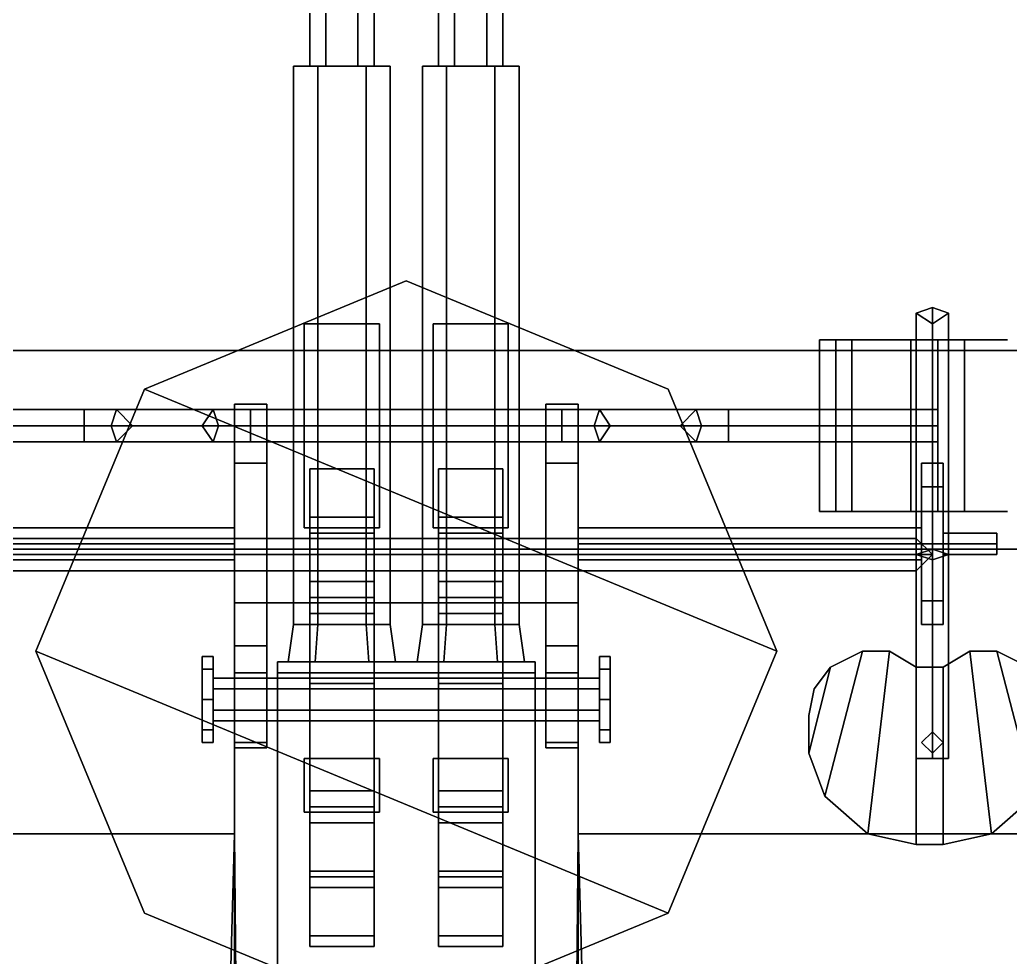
# Model space of a CAD drawing. Header units: millimetres. Extents: x -4 to 4, y -24.4 to 42.3.
# Drawn here: x -0.72 to 1.125, y 9.4 to 11.146 of the extents above; entities that cross this region are included whole.
import ezdxf

# ---------------------------------------------------------------- set-up
doc = ezdxf.new("R2010")
doc.units = ezdxf.units.MM
for name, color, linetype in [('gun', 1, 'Continuous'), ('sleeve', 5, 'Continuous'), ('turret', 2, 'Continuous')]:
    doc.layers.add(name, color=color, linetype=linetype)

msp = doc.modelspace()

# ---------------------------------------------------------------- linework, layer by layer
for points in [[(-0.82, 12.1, 3.86), (-1.87, 10.53, 3.86), (1.87, 10.53, 3.86), (0.82, 12.1, 3.86)], [(1.87, 10.53, 3.86), (1.87, 10.53, 1.68), (0.82, 12.1, 1.68), (0.82, 12.1, 3.86)], [(0.8931, 11.9907, 3.86), (1.87, 10.53, 3.86), (1.87, 10.53, 3.86), (1.13, 11.9272, 3.86)], [(1.87, 10.53, 3.86), (0.8931, 11.9907, 3.86), (1.13, 11.9272, 3.86), (1.87, 10.53, 3.86)], [(3.39, 10.16, -1.9), (-3.39, 10.16, -1.9), (-3.22, 11.95, -1.9), (3.22, 11.95, -1.9)], [(-3.22, 11.95, 1.68), (-3.39, 10.16, 1.68), (3.39, 10.16, 1.68), (3.22, 11.95, 1.68)], [(-1.87, 10.53, 3.86), (-1.87, -3.12, 3.86), (1.87, -3.12, 3.86), (1.87, 10.53, 3.86)], [(3.58, 3.38, -1.9), (-3.58, 3.38, -1.9), (-3.39, 10.16, -1.9), (3.39, 10.16, -1.9)], [(-3.39, 10.16, 1.68), (-3.58, 3.38, 1.68), (3.58, 3.38, 1.68), (3.39, 10.16, 1.68)]]:
    msp.add_3dface(points)
at = {"layer": 'gun'}
for points in [[(-0.18, 11.06, 5.54), (-0.15, 11.06, 5.592), (-0.15, 12.01, 5.592), (-0.18, 12.01, 5.54)], [(-0.15, 11.06, 5.488), (-0.18, 11.06, 5.54), (-0.18, 12.01, 5.54), (-0.15, 12.01, 5.488)], [(-0.15, 11.06, 5.592), (-0.09, 11.06, 5.592), (-0.09, 12.01, 5.592), (-0.15, 12.01, 5.592)], [(-0.09, 11.06, 5.488), (-0.15, 11.06, 5.488), (-0.15, 12.01, 5.488), (-0.09, 12.01, 5.488)], [(-0.09, 11.06, 5.592), (-0.06, 11.06, 5.54), (-0.06, 12.01, 5.54), (-0.09, 12.01, 5.592)], [(-0.06, 11.06, 5.54), (-0.09, 11.06, 5.488), (-0.09, 12.01, 5.488), (-0.06, 12.01, 5.54)], [(0.06, 11.06, 5.54), (0.09, 11.06, 5.592), (0.09, 12.01, 5.592), (0.06, 12.01, 5.54)], [(0.09, 11.06, 5.488), (0.06, 11.06, 5.54), (0.06, 12.01, 5.54), (0.09, 12.01, 5.488)], [(0.09, 11.06, 5.592), (0.15, 11.06, 5.592), (0.15, 12.01, 5.592), (0.09, 12.01, 5.592)], [(0.15, 11.06, 5.488), (0.09, 11.06, 5.488), (0.09, 12.01, 5.488), (0.15, 12.01, 5.488)], [(0.15, 11.06, 5.592), (0.18, 11.06, 5.54), (0.18, 12.01, 5.54), (0.15, 12.01, 5.592)], [(0.18, 11.06, 5.54), (0.15, 11.06, 5.488), (0.15, 12.01, 5.488), (0.18, 12.01, 5.54)], [(-0.165, 10.02, 5.4621), (-0.21, 10.02, 5.54), (-0.21, 11.06, 5.54), (-0.165, 11.06, 5.4621)], [(-0.21, 10.02, 5.54), (-0.165, 10.02, 5.6179), (-0.165, 11.06, 5.6179), (-0.21, 11.06, 5.54)], [(-0.21, 11.06, 5.54), (-0.03, 11.06, 5.54), (-0.075, 11.06, 5.4621), (-0.165, 11.06, 5.4621)], [(-0.165, 11.06, 5.6179), (-0.075, 11.06, 5.6179), (-0.03, 11.06, 5.54), (-0.21, 11.06, 5.54)], [(-0.165, 10.02, 5.6179), (-0.075, 10.02, 5.6179), (-0.075, 11.06, 5.6179), (-0.165, 11.06, 5.6179)], [(-0.075, 10.02, 5.4621), (-0.165, 10.02, 5.4621), (-0.165, 11.06, 5.4621), (-0.075, 11.06, 5.4621)], [(-0.03, 10.02, 5.54), (-0.075, 10.02, 5.4621), (-0.075, 11.06, 5.4621), (-0.03, 11.06, 5.54)], [(-0.075, 10.02, 5.6179), (-0.03, 10.02, 5.54), (-0.03, 11.06, 5.54), (-0.075, 11.06, 5.6179)], [(0.075, 10.02, 5.4621), (0.03, 10.02, 5.54), (0.03, 11.06, 5.54), (0.075, 11.06, 5.4621)], [(0.03, 10.02, 5.54), (0.075, 10.02, 5.6179), (0.075, 11.06, 5.6179), (0.03, 11.06, 5.54)], [(0.03, 11.06, 5.54), (0.21, 11.06, 5.54), (0.165, 11.06, 5.4621), (0.075, 11.06, 5.4621)], [(0.075, 11.06, 5.6179), (0.165, 11.06, 5.6179), (0.21, 11.06, 5.54), (0.03, 11.06, 5.54)], [(0.075, 10.02, 5.6179), (0.165, 10.02, 5.6179), (0.165, 11.06, 5.6179), (0.075, 11.06, 5.6179)], [(0.165, 10.02, 5.4621), (0.075, 10.02, 5.4621), (0.075, 11.06, 5.4621), (0.165, 11.06, 5.4621)], [(0.21, 10.02, 5.54), (0.165, 10.02, 5.4621), (0.165, 11.06, 5.4621), (0.21, 11.06, 5.54)], [(0.165, 10.02, 5.6179), (0.21, 10.02, 5.54), (0.21, 11.06, 5.54), (0.165, 11.06, 5.6179)]]:
    msp.add_3dface(points, dxfattribs=at)
at = {"layer": 'sleeve'}
for points in [[(-0.05, 10.2, 5.73), (-0.05, 10.58, 5.73), (-0.19, 10.58, 5.73), (-0.19, 10.2, 5.73)], [(-0.19, 10.2, 5.45), (-0.19, 10.58, 5.45), (-0.05, 10.58, 5.45), (-0.05, 10.2, 5.45)], [(-0.19, 10.58, 5.73), (-0.19, 10.58, 5.45), (-0.19, 10.2, 5.45), (-0.19, 10.2, 5.73)], [(-0.05, 10.58, 5.73), (-0.05, 10.58, 5.45), (-0.19, 10.58, 5.45), (-0.19, 10.58, 5.73)], [(-0.05, 10.2, 5.45), (-0.05, 10.58, 5.45), (-0.05, 10.58, 5.73), (-0.05, 10.2, 5.73)], [(0.19, 10.2, 5.73), (0.19, 10.58, 5.73), (0.05, 10.58, 5.73), (0.05, 10.2, 5.73)], [(0.05, 10.2, 5.45), (0.05, 10.58, 5.45), (0.19, 10.58, 5.45), (0.19, 10.2, 5.45)], [(0.05, 10.58, 5.73), (0.05, 10.58, 5.45), (0.05, 10.2, 5.45), (0.05, 10.2, 5.73)], [(0.19, 10.58, 5.73), (0.19, 10.58, 5.45), (0.05, 10.58, 5.45), (0.05, 10.58, 5.73)], [(0.19, 10.2, 5.45), (0.19, 10.58, 5.45), (0.19, 10.58, 5.73), (0.19, 10.2, 5.73)], [(0.77, 10.23, 5.51), (0.8, 10.23, 5.54), (0.8, 10.55, 5.54), (0.77, 10.55, 5.51)], [(0.8, 10.23, 5.48), (0.77, 10.23, 5.51), (0.77, 10.55, 5.51), (0.8, 10.55, 5.48)], [(0.8, 10.55, 5.54), (0.83, 10.55, 5.51), (0.8, 10.55, 5.48), (0.77, 10.55, 5.51)], [(0.91, 10.55, 5.67), (0.81, 10.55, 5.5), (0.79, 10.55, 5.51), (0.89, 10.55, 5.68)], [(0.89, 10.55, 5.68), (0.79, 10.55, 5.51), (0.81, 10.55, 5.5), (0.91, 10.55, 5.67)], [(0.8, 10.23, 5.54), (0.83, 10.23, 5.51), (0.83, 10.55, 5.51), (0.8, 10.55, 5.54)], [(0.83, 10.23, 5.51), (0.8, 10.23, 5.48), (0.8, 10.55, 5.48), (0.83, 10.55, 5.51)], [(0.95, 10.55, 5.72), (0.89, 10.55, 5.68), (0.91, 10.55, 5.67), (0.97, 10.55, 5.7)], [(0.97, 10.55, 5.7), (0.91, 10.55, 5.67), (0.89, 10.55, 5.68), (0.95, 10.55, 5.72)], [(1.09, 10.55, 5.56), (0.9, 10.55, 5.56), (0.92, 10.55, 5.52), (1.07, 10.55, 5.52)], [(1.07, 10.55, 5.52), (0.92, 10.55, 5.52), (0.9, 10.55, 5.56), (1.09, 10.55, 5.56)], [(1.09, 10.55, 5.56), (0.9, 10.55, 5.56), (0.9, 10.55, 5.6), (1.09, 10.55, 5.6)], [(1.09, 10.55, 5.6), (0.9, 10.55, 5.6), (0.9, 10.55, 5.56), (1.09, 10.55, 5.56)], [(1.09, 10.55, 5.6), (0.9, 10.55, 5.6), (0.92, 10.55, 5.64), (1.07, 10.55, 5.64)], [(1.07, 10.55, 5.64), (0.92, 10.55, 5.64), (0.9, 10.55, 5.6), (1.09, 10.55, 5.6)], [(1.07, 10.55, 5.64), (0.92, 10.55, 5.64), (0.97, 10.55, 5.67), (1.02, 10.55, 5.67)], [(1.02, 10.55, 5.67), (0.97, 10.55, 5.67), (0.92, 10.55, 5.64), (1.07, 10.55, 5.64)], [(1.07, 10.55, 5.52), (0.92, 10.55, 5.52), (0.97, 10.55, 5.49), (1.02, 10.55, 5.49)], [(1.02, 10.55, 5.49), (0.97, 10.55, 5.49), (0.92, 10.55, 5.52), (1.07, 10.55, 5.52)], [(0.94, 10.23, 5.46), (0.99, 10.23, 5.49), (0.99, 10.55, 5.49), (0.94, 10.55, 5.46)], [(0.99, 10.23, 5.43), (0.94, 10.23, 5.46), (0.94, 10.55, 5.46), (0.99, 10.55, 5.43)], [(0.99, 10.55, 5.49), (1.04, 10.55, 5.46), (0.99, 10.55, 5.43), (0.94, 10.55, 5.46)], [(1.02, 10.55, 5.7), (0.97, 10.55, 5.7), (0.95, 10.55, 5.72), (1.03, 10.55, 5.72)], [(1.03, 10.55, 5.72), (0.95, 10.55, 5.72), (0.97, 10.55, 5.7), (1.02, 10.55, 5.7)], [(0.99, 10.23, 5.49), (1.04, 10.23, 5.46), (1.04, 10.55, 5.46), (0.99, 10.55, 5.49)], [(1.04, 10.23, 5.46), (0.99, 10.23, 5.43), (0.99, 10.55, 5.43), (1.04, 10.55, 5.46)], [(1.08, 10.55, 5.69), (1.03, 10.55, 5.72), (1.02, 10.55, 5.7), (1.06, 10.55, 5.68)], [(1.06, 10.55, 5.68), (1.02, 10.55, 5.7), (1.03, 10.55, 5.72), (1.08, 10.55, 5.69)], [(1.1, 10.55, 5.64), (1.06, 10.55, 5.68), (1.08, 10.55, 5.69), (1.12, 10.55, 5.65)], [(1.12, 10.55, 5.65), (1.08, 10.55, 5.69), (1.06, 10.55, 5.68), (1.1, 10.55, 5.64)], [(-0.99, 10.42, 5.46), (-0.99, 10.39, 5.49), (-0.6, 10.39, 5.49), (-0.6, 10.42, 5.46)], [(-0.99, 10.39, 5.43), (-0.99, 10.42, 5.46), (-0.6, 10.42, 5.46), (-0.6, 10.39, 5.43)], [(-0.6, 10.39, 5.43), (-0.6, 10.42, 5.46), (-0.54, 10.42, 5.48), (-0.51, 10.39, 5.47)], [(-0.6, 10.42, 5.46), (-0.6, 10.39, 5.49), (-0.55, 10.39, 5.5), (-0.54, 10.42, 5.48)], [(-0.54, 10.42, 5.48), (-0.55, 10.39, 5.5), (-0.38, 10.39, 5.67), (-0.36, 10.42, 5.65)], [(-0.51, 10.39, 5.47), (-0.54, 10.42, 5.48), (-0.36, 10.42, 5.65), (-0.35, 10.39, 5.62)], [(-0.36, 10.42, 5.65), (-0.38, 10.39, 5.67), (-0.29, 10.39, 5.71), (-0.29, 10.42, 5.68)], [(-0.35, 10.39, 5.62), (-0.36, 10.42, 5.65), (-0.29, 10.42, 5.68), (-0.29, 10.39, 5.65)], [(0.29, 10.39, 5.71), (0.29, 10.42, 5.68), (-0.29, 10.42, 5.68), (-0.29, 10.39, 5.71)], [(0.29, 10.42, 5.68), (0.29, 10.39, 5.65), (-0.29, 10.39, 5.65), (-0.29, 10.42, 5.68)], [(0.38, 10.39, 5.67), (0.36, 10.42, 5.65), (0.29, 10.42, 5.68), (0.29, 10.39, 5.71)], [(0.36, 10.42, 5.65), (0.35, 10.39, 5.62), (0.29, 10.39, 5.65), (0.29, 10.42, 5.68)], [(0.54, 10.42, 5.48), (0.51, 10.39, 5.47), (0.35, 10.39, 5.62), (0.36, 10.42, 5.65)], [(0.55, 10.39, 5.5), (0.54, 10.42, 5.48), (0.36, 10.42, 5.65), (0.38, 10.39, 5.67)], [(0.6, 10.42, 5.46), (0.6, 10.39, 5.43), (0.51, 10.39, 5.47), (0.54, 10.42, 5.48)], [(0.6, 10.39, 5.49), (0.6, 10.42, 5.46), (0.54, 10.42, 5.48), (0.55, 10.39, 5.5)], [(0.99, 10.39, 5.49), (0.99, 10.42, 5.46), (0.6, 10.42, 5.46), (0.6, 10.39, 5.49)], [(0.99, 10.42, 5.46), (0.99, 10.39, 5.43), (0.6, 10.39, 5.43), (0.6, 10.42, 5.46)], [(-0.99, 10.36, 5.46), (-0.99, 10.39, 5.43), (-0.6, 10.39, 5.43), (-0.6, 10.36, 5.46)], [(-0.99, 10.39, 5.49), (-0.99, 10.36, 5.46), (-0.6, 10.36, 5.46), (-0.6, 10.39, 5.49)], [(-0.6, 10.36, 5.46), (-0.6, 10.39, 5.43), (-0.51, 10.39, 5.47), (-0.54, 10.36, 5.48)], [(-0.6, 10.39, 5.49), (-0.6, 10.36, 5.46), (-0.54, 10.36, 5.48), (-0.55, 10.39, 5.5)], [(-0.55, 10.39, 5.5), (-0.54, 10.36, 5.48), (-0.36, 10.36, 5.65), (-0.38, 10.39, 5.67)], [(-0.54, 10.36, 5.48), (-0.51, 10.39, 5.47), (-0.35, 10.39, 5.62), (-0.36, 10.36, 5.65)], [(-0.38, 10.39, 5.67), (-0.36, 10.36, 5.65), (-0.29, 10.36, 5.68), (-0.29, 10.39, 5.71)], [(-0.36, 10.36, 5.65), (-0.35, 10.39, 5.62), (-0.29, 10.39, 5.65), (-0.29, 10.36, 5.68)], [(0.29, 10.36, 5.68), (0.29, 10.39, 5.71), (-0.29, 10.39, 5.71), (-0.29, 10.36, 5.68)], [(0.29, 10.39, 5.65), (0.29, 10.36, 5.68), (-0.29, 10.36, 5.68), (-0.29, 10.39, 5.65)], [(0.36, 10.36, 5.65), (0.38, 10.39, 5.67), (0.29, 10.39, 5.71), (0.29, 10.36, 5.68)], [(0.35, 10.39, 5.62), (0.36, 10.36, 5.65), (0.29, 10.36, 5.68), (0.29, 10.39, 5.65)], [(0.51, 10.39, 5.47), (0.54, 10.36, 5.48), (0.36, 10.36, 5.65), (0.35, 10.39, 5.62)], [(0.54, 10.36, 5.48), (0.55, 10.39, 5.5), (0.38, 10.39, 5.67), (0.36, 10.36, 5.65)], [(0.6, 10.39, 5.43), (0.6, 10.36, 5.46), (0.54, 10.36, 5.48), (0.51, 10.39, 5.47)], [(0.6, 10.36, 5.46), (0.6, 10.39, 5.49), (0.55, 10.39, 5.5), (0.54, 10.36, 5.48)], [(0.99, 10.36, 5.46), (0.99, 10.39, 5.49), (0.6, 10.39, 5.49), (0.6, 10.36, 5.46)], [(0.99, 10.39, 5.43), (0.99, 10.36, 5.46), (0.6, 10.36, 5.46), (0.6, 10.39, 5.43)], [(-0.18, 10.31, 5.27), (-0.18, 10.19, 5.27), (-0.06, 10.19, 5.27), (-0.06, 10.31, 5.27)], [(-0.06, 10.31, 5.27), (-0.06, 10.22, 5.16), (-0.18, 10.22, 5.16), (-0.18, 10.31, 5.27)], [(-0.18, 10.22, 5.16), (-0.18, 10.1, 5.2), (-0.18, 10.19, 5.27), (-0.18, 10.31, 5.27)], [(-0.06, 10.19, 5.27), (-0.06, 10.1, 5.2), (-0.06, 10.22, 5.16), (-0.06, 10.31, 5.27)], [(0.06, 10.31, 5.27), (0.06, 10.19, 5.27), (0.18, 10.19, 5.27), (0.18, 10.31, 5.27)], [(0.18, 10.31, 5.27), (0.18, 10.22, 5.16), (0.06, 10.22, 5.16), (0.06, 10.31, 5.27)], [(0.06, 10.22, 5.16), (0.06, 10.1, 5.2), (0.06, 10.19, 5.27), (0.06, 10.31, 5.27)], [(0.18, 10.19, 5.27), (0.18, 10.1, 5.2), (0.18, 10.22, 5.16), (0.18, 10.31, 5.27)], [(0.77, 10.23, 5.51), (0.8, 10.23, 5.48), (0.83, 10.23, 5.51), (0.8, 10.23, 5.54)], [(0.89, 10.23, 5.68), (0.79, 10.23, 5.51), (0.81, 10.23, 5.5), (0.91, 10.23, 5.67)], [(0.91, 10.23, 5.67), (0.81, 10.23, 5.5), (0.79, 10.23, 5.51), (0.89, 10.23, 5.68)], [(0.97, 10.23, 5.7), (0.91, 10.23, 5.67), (0.89, 10.23, 5.68), (0.95, 10.23, 5.72)], [(0.95, 10.23, 5.72), (0.89, 10.23, 5.68), (0.91, 10.23, 5.67), (0.97, 10.23, 5.7)], [(0.94, 10.23, 5.46), (0.99, 10.23, 5.43), (1.04, 10.23, 5.46), (0.99, 10.23, 5.49)], [(1.03, 10.23, 5.72), (0.95, 10.23, 5.72), (0.97, 10.23, 5.7), (1.02, 10.23, 5.7)], [(1.02, 10.23, 5.7), (0.97, 10.23, 5.7), (0.95, 10.23, 5.72), (1.03, 10.23, 5.72)], [(1.06, 10.23, 5.68), (1.02, 10.23, 5.7), (1.03, 10.23, 5.72), (1.08, 10.23, 5.69)], [(1.08, 10.23, 5.69), (1.03, 10.23, 5.72), (1.02, 10.23, 5.7), (1.06, 10.23, 5.68)], [(1.12, 10.23, 5.65), (1.08, 10.23, 5.69), (1.06, 10.23, 5.68), (1.1, 10.23, 5.64)], [(1.1, 10.23, 5.64), (1.06, 10.23, 5.68), (1.08, 10.23, 5.69), (1.12, 10.23, 5.65)], [(-0.06, 10.22, 5.16), (-0.06, 10.07, 5.07), (-0.18, 10.07, 5.07), (-0.18, 10.22, 5.16)], [(-0.18, 10.07, 5.07), (-0.18, 10.04, 5.16), (-0.18, 10.1, 5.2), (-0.18, 10.22, 5.16)], [(-0.06, 10.1, 5.2), (-0.06, 10.04, 5.16), (-0.06, 10.07, 5.07), (-0.06, 10.22, 5.16)], [(0.18, 10.22, 5.16), (0.18, 10.07, 5.07), (0.06, 10.07, 5.07), (0.06, 10.22, 5.16)], [(0.06, 10.07, 5.07), (0.06, 10.04, 5.16), (0.06, 10.1, 5.2), (0.06, 10.22, 5.16)], [(0.18, 10.1, 5.2), (0.18, 10.04, 5.16), (0.18, 10.07, 5.07), (0.18, 10.22, 5.16)], [(-0.19, 10.2, 5.73), (-0.19, 10.2, 5.45), (-0.05, 10.2, 5.45), (-0.05, 10.2, 5.73)], [(-0.18, 10.19, 5.27), (-0.18, 10.1, 5.2), (-0.06, 10.1, 5.2), (-0.06, 10.19, 5.27)], [(0.05, 10.2, 5.73), (0.05, 10.2, 5.45), (0.19, 10.2, 5.45), (0.19, 10.2, 5.73)], [(0.06, 10.19, 5.27), (0.06, 10.1, 5.2), (0.18, 10.1, 5.2), (0.18, 10.19, 5.27)], [(-0.18, 10.1, 5.2), (-0.18, 10.04, 5.16), (-0.06, 10.04, 5.16), (-0.06, 10.1, 5.2)], [(0.06, 10.1, 5.2), (0.06, 10.04, 5.16), (0.18, 10.04, 5.16), (0.18, 10.1, 5.2)], [(-0.06, 10.07, 5.07), (-0.06, 9.91, 5.03), (-0.18, 9.91, 5.03), (-0.18, 10.07, 5.07)], [(-0.18, 9.91, 5.03), (-0.18, 9.91, 5.13), (-0.18, 10.04, 5.16), (-0.18, 10.07, 5.07)], [(-0.06, 10.04, 5.16), (-0.06, 9.91, 5.13), (-0.06, 9.91, 5.03), (-0.06, 10.07, 5.07)], [(0.18, 10.07, 5.07), (0.18, 9.91, 5.03), (0.06, 9.91, 5.03), (0.06, 10.07, 5.07)], [(0.06, 9.91, 5.03), (0.06, 9.91, 5.13), (0.06, 10.04, 5.16), (0.06, 10.07, 5.07)], [(0.18, 10.04, 5.16), (0.18, 9.91, 5.13), (0.18, 9.91, 5.03), (0.18, 10.07, 5.07)], [(-0.18, 10.04, 5.16), (-0.18, 9.91, 5.13), (-0.06, 9.91, 5.13), (-0.06, 10.04, 5.16)], [(0.06, 10.04, 5.16), (0.06, 9.91, 5.13), (0.18, 9.91, 5.13), (0.18, 10.04, 5.16)], [(-0.21, 10.02, 5.54), (-0.165, 10.02, 5.4621), (-0.17, 9.95, 5.4534), (-0.22, 9.95, 5.54)], [(-0.165, 10.02, 5.6179), (-0.21, 10.02, 5.54), (-0.22, 9.95, 5.54), (-0.17, 9.95, 5.6266)], [(-0.075, 10.02, 5.6179), (-0.165, 10.02, 5.6179), (-0.17, 9.95, 5.6266), (-0.07, 9.95, 5.6266)], [(-0.165, 10.02, 5.4621), (-0.075, 10.02, 5.4621), (-0.07, 9.95, 5.4534), (-0.17, 9.95, 5.4534)], [(-0.075, 10.02, 5.4621), (-0.03, 10.02, 5.54), (-0.02, 9.95, 5.54), (-0.07, 9.95, 5.4534)], [(-0.03, 10.02, 5.54), (-0.075, 10.02, 5.6179), (-0.07, 9.95, 5.6266), (-0.02, 9.95, 5.54)], [(0.03, 10.02, 5.54), (0.075, 10.02, 5.4621), (0.07, 9.95, 5.4534), (0.02, 9.95, 5.54)], [(0.075, 10.02, 5.6179), (0.03, 10.02, 5.54), (0.02, 9.95, 5.54), (0.07, 9.95, 5.6266)], [(0.165, 10.02, 5.6179), (0.075, 10.02, 5.6179), (0.07, 9.95, 5.6266), (0.17, 9.95, 5.6266)], [(0.075, 10.02, 5.4621), (0.165, 10.02, 5.4621), (0.17, 9.95, 5.4534), (0.07, 9.95, 5.4534)], [(0.165, 10.02, 5.4621), (0.21, 10.02, 5.54), (0.22, 9.95, 5.54), (0.17, 9.95, 5.4534)], [(0.21, 10.02, 5.54), (0.165, 10.02, 5.6179), (0.17, 9.95, 5.6266), (0.22, 9.95, 5.54)], [(-0.38, 9.8234, 5.5966), (-0.38, 9.96, 5.54), (-0.38, 9.9366, 5.4834), (-0.38, 9.8, 5.54)], [(-0.38, 9.9366, 5.4834), (-0.38, 9.96, 5.54), (-0.36, 9.96, 5.54), (-0.36, 9.9366, 5.4834)], [(-0.38, 9.96, 5.54), (-0.38, 9.9366, 5.5966), (-0.36, 9.9366, 5.5966), (-0.36, 9.96, 5.54)], [(-0.38, 9.88, 5.62), (-0.38, 9.9366, 5.5966), (-0.38, 9.96, 5.54), (-0.38, 9.8234, 5.5966)], [(-0.36, 9.96, 5.54), (-0.36, 9.8234, 5.5966), (-0.36, 9.8, 5.54), (-0.36, 9.9366, 5.4834)], [(-0.36, 9.9366, 5.5966), (-0.36, 9.88, 5.62), (-0.36, 9.8234, 5.5966), (-0.36, 9.96, 5.54)], [(-0.24, 9.95, 5.64), (-0.24, 9.95, 5.44), (-0.24, 9.93, 5.37), (-0.24, 9.93, 5.68)], [(-0.24, 9.93, 5.37), (-0.24, 9.95, 5.44), (0.24, 9.95, 5.44), (0.24, 9.93, 5.37)], [(0.24, 9.93, 5.68), (0.24, 9.95, 5.64), (-0.24, 9.95, 5.64), (-0.24, 9.93, 5.68)], [(0.24, 9.95, 5.64), (0.24, 9.95, 5.44), (-0.24, 9.95, 5.44), (-0.24, 9.95, 5.64)], [(0.24, 9.93, 5.37), (0.24, 9.95, 5.44), (0.24, 9.95, 5.64), (0.24, 9.93, 5.68)], [(0.36, 9.96, 5.54), (0.36, 9.9366, 5.5966), (0.38, 9.9366, 5.5966), (0.38, 9.96, 5.54)], [(0.36, 9.9366, 5.4834), (0.36, 9.96, 5.54), (0.38, 9.96, 5.54), (0.38, 9.9366, 5.4834)], [(0.36, 9.8234, 5.5966), (0.36, 9.96, 5.54), (0.36, 9.9366, 5.4834), (0.36, 9.8, 5.54)], [(0.36, 9.88, 5.62), (0.36, 9.9366, 5.5966), (0.36, 9.96, 5.54), (0.36, 9.8234, 5.5966)], [(0.38, 9.96, 5.54), (0.38, 9.8234, 5.5966), (0.38, 9.8, 5.54), (0.38, 9.9366, 5.4834)], [(0.38, 9.9366, 5.5966), (0.38, 9.88, 5.62), (0.38, 9.8234, 5.5966), (0.38, 9.96, 5.54)], [(-0.38, 9.8, 5.54), (-0.38, 9.9366, 5.4834), (-0.38, 9.88, 5.46), (-0.38, 9.8234, 5.4834)], [(-0.38, 9.88, 5.46), (-0.38, 9.9366, 5.4834), (-0.36, 9.9366, 5.4834), (-0.36, 9.88, 5.46)], [(-0.38, 9.9366, 5.5966), (-0.38, 9.88, 5.62), (-0.36, 9.88, 5.62), (-0.36, 9.9366, 5.5966)], [(-0.36, 9.9366, 5.4834), (-0.36, 9.8, 5.54), (-0.36, 9.8234, 5.4834), (-0.36, 9.88, 5.46)], [(-0.24, 9.93, 5.68), (-0.24, 9.93, 5.37), (-0.24, 8.94, 5.37), (-0.24, 8.94, 5.68)], [(-0.24, 8.94, 5.37), (-0.24, 9.93, 5.37), (0.24, 9.93, 5.37), (0.24, 8.94, 5.37)], [(0.24, 8.9, 5.68), (0.24, 9.93, 5.68), (-0.24, 9.93, 5.68), (-0.24, 8.9, 5.68)], [(0.24, 8.94, 5.37), (0.24, 9.93, 5.37), (0.24, 9.93, 5.68), (0.24, 8.94, 5.68)], [(0.36, 9.88, 5.46), (0.36, 9.9366, 5.4834), (0.38, 9.9366, 5.4834), (0.38, 9.88, 5.46)], [(0.36, 9.8, 5.54), (0.36, 9.9366, 5.4834), (0.36, 9.88, 5.46), (0.36, 9.8234, 5.4834)], [(0.36, 9.9366, 5.5966), (0.36, 9.88, 5.62), (0.38, 9.88, 5.62), (0.38, 9.9366, 5.5966)], [(0.38, 9.9366, 5.4834), (0.38, 9.8, 5.54), (0.38, 9.8234, 5.4834), (0.38, 9.88, 5.46)], [(-0.36, 9.92, 5.54), (-0.36, 9.9, 5.5746), (0.36, 9.9, 5.5746), (0.36, 9.92, 5.54)], [(-0.36, 9.9, 5.5054), (-0.36, 9.92, 5.54), (0.36, 9.92, 5.54), (0.36, 9.9, 5.5054)], [(-0.18, 9.84, 5.03), (-0.18, 9.91, 5.03), (-0.06, 9.91, 5.03), (-0.06, 9.84, 5.03)], [(-0.18, 9.84, 5.13), (-0.18, 9.91, 5.13), (-0.18, 9.91, 5.03), (-0.18, 9.84, 5.03)], [(-0.06, 9.84, 5.13), (-0.06, 9.91, 5.13), (-0.18, 9.91, 5.13), (-0.18, 9.84, 5.13)], [(-0.06, 9.91, 5.03), (-0.06, 9.91, 5.13), (-0.06, 9.84, 5.13), (-0.06, 9.84, 5.03)], [(0.06, 9.84, 5.03), (0.06, 9.91, 5.03), (0.18, 9.91, 5.03), (0.18, 9.84, 5.03)], [(0.06, 9.84, 5.13), (0.06, 9.91, 5.13), (0.06, 9.91, 5.03), (0.06, 9.84, 5.03)], [(0.18, 9.84, 5.13), (0.18, 9.91, 5.13), (0.06, 9.91, 5.13), (0.06, 9.84, 5.13)], [(0.18, 9.91, 5.03), (0.18, 9.91, 5.13), (0.18, 9.84, 5.13), (0.18, 9.84, 5.03)], [(-0.36, 9.9, 5.5746), (-0.36, 9.86, 5.5746), (0.36, 9.86, 5.5746), (0.36, 9.9, 5.5746)], [(-0.36, 9.86, 5.5054), (-0.36, 9.9, 5.5054), (0.36, 9.9, 5.5054), (0.36, 9.86, 5.5054)], [(-0.38, 9.8234, 5.4834), (-0.38, 9.88, 5.46), (-0.36, 9.88, 5.46), (-0.36, 9.8234, 5.4834)], [(-0.38, 9.88, 5.62), (-0.38, 9.8234, 5.5966), (-0.36, 9.8234, 5.5966), (-0.36, 9.88, 5.62)], [(0.36, 9.8234, 5.4834), (0.36, 9.88, 5.46), (0.38, 9.88, 5.46), (0.38, 9.8234, 5.4834)], [(0.36, 9.88, 5.62), (0.36, 9.8234, 5.5966), (0.38, 9.8234, 5.5966), (0.38, 9.88, 5.62)], [(-0.36, 9.86, 5.5746), (-0.36, 9.84, 5.54), (0.36, 9.84, 5.54), (0.36, 9.86, 5.5746)], [(-0.36, 9.84, 5.54), (-0.36, 9.86, 5.5054), (0.36, 9.86, 5.5054), (0.36, 9.84, 5.54)], [(-0.18, 9.71, 5.16), (-0.18, 9.84, 5.13), (-0.18, 9.84, 5.03), (-0.18, 9.68, 5.07)], [(-0.06, 9.71, 5.16), (-0.06, 9.84, 5.13), (-0.18, 9.84, 5.13), (-0.18, 9.71, 5.16)], [(-0.18, 9.68, 5.07), (-0.18, 9.84, 5.03), (-0.06, 9.84, 5.03), (-0.06, 9.68, 5.07)], [(-0.06, 9.84, 5.03), (-0.06, 9.84, 5.13), (-0.06, 9.71, 5.16), (-0.06, 9.68, 5.07)], [(0.06, 9.71, 5.16), (0.06, 9.84, 5.13), (0.06, 9.84, 5.03), (0.06, 9.68, 5.07)], [(0.18, 9.71, 5.16), (0.18, 9.84, 5.13), (0.06, 9.84, 5.13), (0.06, 9.71, 5.16)], [(0.06, 9.68, 5.07), (0.06, 9.84, 5.03), (0.18, 9.84, 5.03), (0.18, 9.68, 5.07)], [(0.18, 9.84, 5.03), (0.18, 9.84, 5.13), (0.18, 9.71, 5.16), (0.18, 9.68, 5.07)], [(-0.38, 9.8, 5.54), (-0.38, 9.8234, 5.4834), (-0.36, 9.8234, 5.4834), (-0.36, 9.8, 5.54)], [(-0.38, 9.8234, 5.5966), (-0.38, 9.8, 5.54), (-0.36, 9.8, 5.54), (-0.36, 9.8234, 5.5966)], [(0.36, 9.8234, 5.5966), (0.36, 9.8, 5.54), (0.38, 9.8, 5.54), (0.38, 9.8234, 5.5966)], [(0.36, 9.8, 5.54), (0.36, 9.8234, 5.4834), (0.38, 9.8234, 5.4834), (0.38, 9.8, 5.54)], [(-0.05, 9.67, 5.71), (-0.05, 9.77, 5.71), (-0.19, 9.77, 5.71), (-0.19, 9.67, 5.71)], [(-0.19, 9.77, 5.71), (-0.19, 9.77, 5.68), (-0.19, 9.67, 5.68), (-0.19, 9.67, 5.71)], [(-0.05, 9.77, 5.71), (-0.05, 9.77, 5.68), (-0.19, 9.77, 5.68), (-0.19, 9.77, 5.71)], [(-0.05, 9.67, 5.68), (-0.05, 9.77, 5.68), (-0.05, 9.77, 5.71), (-0.05, 9.67, 5.71)], [(0.19, 9.77, 5.71), (0.19, 9.77, 5.68), (0.05, 9.77, 5.68), (0.05, 9.77, 5.71)], [(0.05, 9.77, 5.71), (0.05, 9.77, 5.68), (0.05, 9.67, 5.68), (0.05, 9.67, 5.71)], [(0.19, 9.67, 5.71), (0.19, 9.77, 5.71), (0.05, 9.77, 5.71), (0.05, 9.67, 5.71)], [(0.19, 9.67, 5.68), (0.19, 9.77, 5.68), (0.19, 9.77, 5.71), (0.19, 9.67, 5.71)], [(-0.18, 9.65, 5.2), (-0.18, 9.71, 5.16), (-0.18, 9.68, 5.07), (-0.18, 9.53, 5.16)], [(-0.06, 9.65, 5.2), (-0.06, 9.71, 5.16), (-0.18, 9.71, 5.16), (-0.18, 9.65, 5.2)], [(-0.06, 9.68, 5.07), (-0.06, 9.71, 5.16), (-0.06, 9.65, 5.2), (-0.06, 9.53, 5.16)], [(0.06, 9.65, 5.2), (0.06, 9.71, 5.16), (0.06, 9.68, 5.07), (0.06, 9.53, 5.16)], [(0.18, 9.65, 5.2), (0.18, 9.71, 5.16), (0.06, 9.71, 5.16), (0.06, 9.65, 5.2)], [(0.18, 9.68, 5.07), (0.18, 9.71, 5.16), (0.18, 9.65, 5.2), (0.18, 9.53, 5.16)], [(-0.19, 9.67, 5.71), (-0.19, 9.67, 5.68), (-0.05, 9.67, 5.68), (-0.05, 9.67, 5.71)], [(-0.18, 9.53, 5.16), (-0.18, 9.68, 5.07), (-0.06, 9.68, 5.07), (-0.06, 9.53, 5.16)], [(0.05, 9.67, 5.71), (0.05, 9.67, 5.68), (0.19, 9.67, 5.68), (0.19, 9.67, 5.71)], [(0.06, 9.53, 5.16), (0.06, 9.68, 5.07), (0.18, 9.68, 5.07), (0.18, 9.53, 5.16)], [(-0.18, 9.56, 5.27), (-0.18, 9.65, 5.2), (-0.18, 9.53, 5.16), (-0.18, 9.44, 5.27)], [(-0.06, 9.56, 5.27), (-0.06, 9.65, 5.2), (-0.18, 9.65, 5.2), (-0.18, 9.56, 5.27)], [(-0.06, 9.53, 5.16), (-0.06, 9.65, 5.2), (-0.06, 9.56, 5.27), (-0.06, 9.44, 5.27)], [(0.06, 9.56, 5.27), (0.06, 9.65, 5.2), (0.06, 9.53, 5.16), (0.06, 9.44, 5.27)], [(0.18, 9.56, 5.27), (0.18, 9.65, 5.2), (0.06, 9.65, 5.2), (0.06, 9.56, 5.27)], [(0.18, 9.53, 5.16), (0.18, 9.65, 5.2), (0.18, 9.56, 5.27), (0.18, 9.44, 5.27)], [(-0.18, 9.55, 5.33), (-0.18, 9.56, 5.27), (-0.18, 9.44, 5.27), (-0.18, 9.42, 5.33)], [(-0.06, 9.55, 5.33), (-0.06, 9.56, 5.27), (-0.18, 9.56, 5.27), (-0.18, 9.55, 5.33)], [(-0.06, 9.44, 5.27), (-0.06, 9.56, 5.27), (-0.06, 9.55, 5.33), (-0.06, 9.42, 5.33)], [(0.06, 9.55, 5.33), (0.06, 9.56, 5.27), (0.06, 9.44, 5.27), (0.06, 9.42, 5.33)], [(0.18, 9.55, 5.33), (0.18, 9.56, 5.27), (0.06, 9.56, 5.27), (0.06, 9.55, 5.33)], [(0.18, 9.44, 5.27), (0.18, 9.56, 5.27), (0.18, 9.55, 5.33), (0.18, 9.42, 5.33)], [(-0.18, 9.55, 5.37), (-0.18, 9.55, 5.33), (-0.18, 9.42, 5.33), (-0.18, 9.42, 5.37)], [(-0.06, 9.55, 5.37), (-0.06, 9.55, 5.33), (-0.18, 9.55, 5.33), (-0.18, 9.55, 5.37)], [(-0.06, 9.42, 5.33), (-0.06, 9.55, 5.33), (-0.06, 9.55, 5.37), (-0.06, 9.42, 5.37)], [(0.06, 9.55, 5.37), (0.06, 9.55, 5.33), (0.06, 9.42, 5.33), (0.06, 9.42, 5.37)], [(0.18, 9.55, 5.37), (0.18, 9.55, 5.33), (0.06, 9.55, 5.33), (0.06, 9.55, 5.37)], [(0.18, 9.42, 5.33), (0.18, 9.55, 5.33), (0.18, 9.55, 5.37), (0.18, 9.42, 5.37)], [(-0.18, 9.44, 5.27), (-0.18, 9.53, 5.16), (-0.06, 9.53, 5.16), (-0.06, 9.44, 5.27)], [(0.06, 9.44, 5.27), (0.06, 9.53, 5.16), (0.18, 9.53, 5.16), (0.18, 9.44, 5.27)], [(-0.18, 9.42, 5.33), (-0.18, 9.44, 5.27), (-0.06, 9.44, 5.27), (-0.06, 9.42, 5.33)], [(0.06, 9.42, 5.33), (0.06, 9.44, 5.27), (0.18, 9.44, 5.27), (0.18, 9.42, 5.33)], [(-0.18, 9.42, 5.37), (-0.18, 9.42, 5.33), (-0.06, 9.42, 5.33), (-0.06, 9.42, 5.37)], [(0.06, 9.42, 5.37), (0.06, 9.42, 5.33), (0.18, 9.42, 5.33), (0.18, 9.42, 5.37)]]:
    msp.add_3dface(points, dxfattribs=at)
at = {"layer": 'turret'}
for points in [[(0.4879, 10.4579, 4.13), (0, 10.66, 4.13), (-0.4879, 10.4579, 4.13), (0.69, 9.97, 4.13)], [(0, 10.66, 3.86), (-0.4879, 10.4579, 3.86), (-0.4879, 10.4579, 4.13), (0, 10.66, 4.13)], [(0.4879, 10.4579, 3.86), (0, 10.66, 3.86), (0, 10.66, 4.13), (0.4879, 10.4579, 4.13)], [(0.95, 10.15, 4.77), (0.98, 10.16, 4.8), (0.98, 10.61, 4.57), (0.95, 10.6, 4.54)], [(0.98, 10.61, 4.57), (1.01, 10.6, 4.54), (0.98, 10.58, 4.51), (0.95, 10.6, 4.54)], [(0.98, 10.16, 4.8), (1.01, 10.15, 4.77), (1.01, 10.6, 4.54), (0.98, 10.61, 4.57)], [(0.98, 10.14, 4.74), (0.95, 10.15, 4.77), (0.95, 10.6, 4.54), (0.98, 10.58, 4.51)], [(1.01, 10.15, 4.77), (0.98, 10.14, 4.74), (0.98, 10.58, 4.51), (1.01, 10.6, 4.54)], [(-0.4879, 10.4579, 3.86), (-0.69, 9.97, 3.86), (-0.69, 9.97, 4.13), (-0.4879, 10.4579, 4.13)], [(0.69, 9.97, 4.13), (-0.4879, 10.4579, 4.13), (-0.69, 9.97, 4.13), (0.4879, 9.4821, 4.13)], [(0.69, 9.97, 3.86), (0.4879, 10.4579, 3.86), (0.4879, 10.4579, 4.13), (0.69, 9.97, 4.13)], [(-0.26, 10.43, 5.25), (-0.26, 10.43, 4.13), (-0.32, 10.43, 4.13), (-0.32, 10.43, 5.25)], [(-0.32, 10.43, 5.25), (-0.32, 10.43, 4.13), (-0.32, 10.06, 4.13), (-0.32, 10.06, 5.17)], [(-0.26, 10.32, 5.25), (-0.26, 10.43, 5.25), (-0.32, 10.43, 5.25), (-0.32, 10.32, 5.25)], [(-0.32, 10.32, 5.25), (-0.32, 10.43, 5.25), (-0.32, 10.06, 5.17)], [(-0.26, 10.06, 4.13), (-0.26, 10.43, 4.13), (-0.26, 10.43, 5.25), (-0.26, 10.06, 5.17)], [(-0.26, 10.06, 5.17), (-0.26, 10.43, 5.25), (-0.26, 10.32, 5.25), (-0.26, 10.06, 5.17)], [(0.26, 10.43, 5.25), (0.26, 10.43, 4.13), (0.26, 10.06, 4.13), (0.26, 10.06, 5.17)], [(0.32, 10.43, 5.25), (0.32, 10.43, 4.13), (0.26, 10.43, 4.13), (0.26, 10.43, 5.25)], [(0.26, 10.32, 5.25), (0.26, 10.43, 5.25), (0.26, 10.06, 5.17)], [(0.32, 10.32, 5.25), (0.32, 10.43, 5.25), (0.26, 10.43, 5.25), (0.26, 10.32, 5.25)], [(0.32, 10.06, 4.13), (0.32, 10.43, 4.13), (0.32, 10.43, 5.25), (0.32, 10.06, 5.17)], [(0.32, 10.06, 5.17), (0.32, 10.43, 5.25), (0.32, 10.32, 5.25), (0.32, 10.06, 5.17)], [(-0.26, 9.98, 5.51), (-0.26, 10.32, 5.25), (-0.32, 10.32, 5.25), (-0.32, 9.98, 5.51)], [(-0.32, 9.98, 5.51), (-0.32, 10.32, 5.25), (-0.32, 10.06, 5.17), (-0.32, 9.8, 5.49)], [(-0.26, 10.06, 5.17), (-0.26, 10.32, 5.25), (-0.26, 9.98, 5.51), (-0.26, 9.8, 5.49)], [(0.26, 9.98, 5.51), (0.26, 10.32, 5.25), (0.26, 10.06, 5.17), (0.26, 9.8, 5.49)], [(0.32, 9.98, 5.51), (0.32, 10.32, 5.25), (0.26, 10.32, 5.25), (0.26, 9.98, 5.51)], [(0.32, 10.06, 5.17), (0.32, 10.32, 5.25), (0.32, 9.98, 5.51), (0.32, 9.8, 5.49)], [(0.96, 10.32, 5.21), (0.96, 10.2761, 5.3161), (1, 10.2761, 5.3161), (1, 10.32, 5.21)], [(0.96, 10.2761, 5.1039), (0.96, 10.32, 5.21), (1, 10.32, 5.21), (1, 10.2761, 5.1039)], [(0.96, 10.32, 5.21), (0.96, 10.0639, 5.3161), (0.96, 10.17, 5.36), (0.96, 10.2761, 5.3161)], [(0.96, 10.2761, 5.1039), (0.96, 10.02, 5.21), (0.96, 10.0639, 5.3161), (0.96, 10.32, 5.21)], [(1, 10.2761, 5.3161), (1, 10.17, 5.36), (1, 10.0639, 5.3161), (1, 10.32, 5.21)], [(1, 10.32, 5.21), (1, 10.0639, 5.3161), (1, 10.02, 5.21), (1, 10.2761, 5.1039)], [(0.96, 10.2761, 5.3161), (0.96, 10.17, 5.36), (1, 10.17, 5.36), (1, 10.2761, 5.3161)], [(0.96, 10.17, 5.06), (0.96, 10.2761, 5.1039), (1, 10.2761, 5.1039), (1, 10.17, 5.06)], [(0.96, 10.17, 5.06), (0.96, 10.0639, 5.1039), (0.96, 10.02, 5.21), (0.96, 10.2761, 5.1039)], [(1, 10.2761, 5.1039), (1, 10.02, 5.21), (1, 10.0639, 5.1039), (1, 10.17, 5.06)], [(-0.32, 10.17, 5.24), (-0.32, 10.2, 5.21), (-0.96, 10.2, 5.21), (-0.96, 10.17, 5.24)], [(-0.32, 10.2, 5.21), (-0.32, 10.17, 5.18), (-0.96, 10.17, 5.18), (-0.96, 10.2, 5.21)], [(0.32, 10.2, 5.21), (0.32, 10.17, 5.24), (0.96, 10.17, 5.24), (0.96, 10.2, 5.21)], [(0.32, 10.17, 5.18), (0.32, 10.2, 5.21), (0.96, 10.2, 5.21), (0.96, 10.17, 5.18)], [(1, 10.19, 5.32), (1, 10.17, 5.34), (1.1, 10.17, 5.34), (1.1, 10.19, 5.32)], [(1, 10.17, 5.3), (1, 10.19, 5.32), (1.1, 10.19, 5.32), (1.1, 10.17, 5.3)], [(1.1, 10.19, 5.32), (1.1, 10.17, 5.34), (1.1, 10.15, 5.32), (1.1, 10.17, 5.3)], [(-0.95, 10.18, 4.77), (-0.98, 10.15, 4.8), (0.98, 10.15, 4.8), (0.95, 10.18, 4.77)], [(-0.98, 10.15, 4.74), (-0.95, 10.18, 4.77), (0.95, 10.18, 4.77), (0.98, 10.15, 4.74)], [(-0.32, 10.14, 5.21), (-0.32, 10.17, 5.24), (-0.96, 10.17, 5.24), (-0.96, 10.14, 5.21)], [(-0.32, 10.17, 5.18), (-0.32, 10.14, 5.21), (-0.96, 10.14, 5.21), (-0.96, 10.17, 5.18)], [(0.32, 10.17, 5.24), (0.32, 10.14, 5.21), (0.96, 10.14, 5.21), (0.96, 10.17, 5.24)], [(0.32, 10.14, 5.21), (0.32, 10.17, 5.18), (0.96, 10.17, 5.18), (0.96, 10.14, 5.21)], [(0.96, 10.17, 5.36), (0.96, 10.0639, 5.3161), (1, 10.0639, 5.3161), (1, 10.17, 5.36)], [(0.96, 10.0639, 5.1039), (0.96, 10.17, 5.06), (1, 10.17, 5.06), (1, 10.0639, 5.1039)], [(1, 10.17, 5.34), (1, 10.15, 5.32), (1.1, 10.15, 5.32), (1.1, 10.17, 5.34)], [(1, 10.15, 5.32), (1, 10.17, 5.3), (1.1, 10.17, 5.3), (1.1, 10.15, 5.32)], [(-0.98, 10.15, 4.8), (-0.95, 10.12, 4.77), (0.95, 10.12, 4.77), (0.98, 10.15, 4.8)], [(-0.95, 10.12, 4.77), (-0.98, 10.15, 4.74), (0.98, 10.15, 4.74), (0.95, 10.12, 4.77)], [(0.95, 9.77, 4.77), (0.98, 9.77, 4.8), (0.98, 10.16, 4.8), (0.95, 10.15, 4.77)], [(0.98, 9.77, 4.74), (0.95, 9.77, 4.77), (0.95, 10.15, 4.77), (0.98, 10.14, 4.74)], [(0.98, 9.77, 4.8), (1.01, 9.77, 4.77), (1.01, 10.15, 4.77), (0.98, 10.16, 4.8)], [(1.01, 9.77, 4.77), (0.98, 9.77, 4.74), (0.98, 10.14, 4.74), (1.01, 10.15, 4.77)], [(-0.32, 10.06, 4.64), (-0.32, 10.06, 4.13), (-0.32, 9.23, 4.13), (-0.32, 9.23, 4.64)], [(-0.32, 9.8, 5.49), (-0.32, 10.06, 5.17), (-0.26, 10.06, 5.17), (-0.26, 9.8, 5.49)], [(0.32, 9.23, 4.64), (0.32, 10.06, 4.64), (-0.32, 10.06, 4.64), (-0.32, 9.23, 4.64)], [(-0.32, 10.06, 5.17), (-0.32, 10.06, 4.64), (-0.26, 10.06, 4.64), (-0.26, 10.06, 5.17)], [(0.26, 10.06, 4.64), (0.26, 10.06, 4.13), (-0.26, 10.06, 4.13), (-0.26, 10.06, 4.64)], [(0.26, 9.8, 5.49), (0.26, 10.06, 5.17), (0.32, 10.06, 5.17), (0.32, 9.8, 5.49)], [(0.26, 10.06, 5.17), (0.26, 10.06, 4.64), (0.32, 10.06, 4.64), (0.32, 10.06, 5.17)], [(0.32, 9.23, 4.13), (0.32, 10.06, 4.13), (0.32, 10.06, 4.64), (0.32, 9.23, 4.64)], [(0.96, 10.0639, 5.3161), (0.96, 10.02, 5.21), (1, 10.02, 5.21), (1, 10.0639, 5.3161)], [(0.96, 10.02, 5.21), (0.96, 10.0639, 5.1039), (1, 10.0639, 5.1039), (1, 10.02, 5.21)], [(-0.69, 9.97, 3.86), (-0.4879, 9.4821, 3.86), (-0.4879, 9.4821, 4.13), (-0.69, 9.97, 4.13)], [(0.4879, 9.4821, 4.13), (-0.69, 9.97, 4.13), (-0.4879, 9.4821, 4.13), (0, 9.28, 4.13)], [(-0.26, 9.93, 5.59), (-0.26, 9.98, 5.51), (-0.32, 9.98, 5.51), (-0.32, 9.93, 5.59)], [(-0.32, 9.93, 5.59), (-0.32, 9.98, 5.51), (-0.32, 9.8, 5.49), (-0.32, 9.79, 5.59)], [(-0.26, 9.8, 5.49), (-0.26, 9.98, 5.51), (-0.26, 9.93, 5.59), (-0.26, 9.79, 5.59)], [(0.26, 9.93, 5.59), (0.26, 9.98, 5.51), (0.26, 9.8, 5.49), (0.26, 9.79, 5.59)], [(0.32, 9.93, 5.59), (0.32, 9.98, 5.51), (0.26, 9.98, 5.51), (0.26, 9.93, 5.59)], [(0.32, 9.8, 5.49), (0.32, 9.98, 5.51), (0.32, 9.93, 5.59), (0.32, 9.79, 5.59)], [(0.4879, 9.4821, 3.86), (0.69, 9.97, 3.86), (0.69, 9.97, 4.13), (0.4879, 9.4821, 4.13)], [(0.78, 9.7, 4.9), (0.85, 9.97, 4.9), (0.79, 9.94, 4.9), (0.75, 9.78, 4.9)], [(0.75, 9.78, 4.9), (0.79, 9.94, 4.9), (0.85, 9.97, 4.9), (0.78, 9.7, 4.9)], [(0.86, 9.63, 4.9), (0.9, 9.97, 4.9), (0.85, 9.97, 4.9), (0.78, 9.7, 4.9)], [(0.78, 9.7, 4.9), (0.85, 9.97, 4.9), (0.9, 9.97, 4.9), (0.86, 9.63, 4.9)], [(0.86, 9.63, 4.9), (0.9, 9.97, 4.9), (0.95, 9.94, 4.9), (0.95, 9.61, 4.9)], [(0.95, 9.61, 4.9), (0.95, 9.94, 4.9), (0.9, 9.97, 4.9), (0.86, 9.63, 4.9)], [(1.09, 9.63, 4.9), (1.05, 9.97, 4.9), (1, 9.94, 4.9), (1, 9.61, 4.9)], [(1, 9.61, 4.9), (1, 9.94, 4.9), (1.05, 9.97, 4.9), (1.09, 9.63, 4.9)], [(1.09, 9.63, 4.9), (1.05, 9.97, 4.9), (1.1, 9.97, 4.9), (1.17, 9.7, 4.9)], [(1.17, 9.7, 4.9), (1.1, 9.97, 4.9), (1.05, 9.97, 4.9), (1.09, 9.63, 4.9)], [(1.17, 9.7, 4.9), (1.1, 9.97, 4.9), (1.16, 9.94, 4.9), (1.2, 9.78, 4.9)], [(1.2, 9.78, 4.9), (1.16, 9.94, 4.9), (1.1, 9.97, 4.9), (1.17, 9.7, 4.9)], [(-0.26, 9.79, 5.59), (-0.26, 9.93, 5.59), (-0.32, 9.93, 5.59), (-0.32, 9.79, 5.59)], [(0.32, 9.79, 5.59), (0.32, 9.93, 5.59), (0.26, 9.93, 5.59), (0.26, 9.79, 5.59)], [(0.75, 9.85, 4.9), (0.76, 9.9, 4.9), (0.79, 9.94, 4.9), (0.75, 9.78, 4.9)], [(0.75, 9.78, 4.9), (0.79, 9.94, 4.9), (0.76, 9.9, 4.9), (0.75, 9.85, 4.9)], [(0.95, 9.61, 4.9), (0.95, 9.94, 4.9), (1, 9.94, 4.9), (1, 9.61, 4.9)], [(1, 9.61, 4.9), (1, 9.94, 4.9), (0.95, 9.94, 4.9), (0.95, 9.61, 4.9)], [(0.98, 9.82, 4.64), (0.96, 9.8, 4.64), (0.96, 9.8, 4.9), (0.98, 9.82, 4.9)], [(0.96, 9.8, 4.64), (0.98, 9.82, 4.64), (1, 9.8, 4.64), (0.98, 9.78, 4.64)], [(1, 9.8, 4.64), (0.98, 9.82, 4.64), (0.98, 9.82, 4.9), (1, 9.8, 4.9)], [(-0.32, 9.79, 5.59), (-0.32, 9.8, 5.49), (-0.26, 9.8, 5.49), (-0.26, 9.79, 5.59)], [(0.26, 9.79, 5.59), (0.26, 9.8, 5.49), (0.32, 9.8, 5.49), (0.32, 9.79, 5.59)], [(0.96, 9.8, 4.64), (0.98, 9.78, 4.64), (0.98, 9.78, 4.9), (0.96, 9.8, 4.9)], [(0.98, 9.78, 4.64), (1, 9.8, 4.64), (1, 9.8, 4.9), (0.98, 9.78, 4.9)], [(0.95, 9.77, 4.77), (0.98, 9.77, 4.74), (1.01, 9.77, 4.77), (0.98, 9.77, 4.8)], [(-0.99, 8.9, 4.51), (-1.23, 9.63, 4.51), (-0.32, 9.63, 4.51), (-0.35, 8.55, 4.51)], [(-0.35, 8.55, 4.51), (-0.32, 9.63, 4.51), (-1.23, 9.63, 4.51), (-0.99, 8.9, 4.51)], [(-0.31, 8.55, 4.51), (-0.32, 9.63, 4.51), (-0.32, 9.63, 4.51), (-0.35, 8.55, 4.51)], [(-0.35, 8.55, 4.51), (-0.32, 9.63, 4.51), (-0.32, 9.63, 4.51), (-0.31, 8.55, 4.51)], [(0.31, 8.55, 4.51), (0.32, 9.63, 4.51), (0.32, 9.63, 4.51), (0.35, 8.55, 4.51)], [(0.35, 8.55, 4.51), (0.32, 9.63, 4.51), (0.32, 9.63, 4.51), (0.31, 8.55, 4.51)], [(0.35, 8.55, 4.51), (0.32, 9.63, 4.51), (1.23, 9.63, 4.51), (0.99, 8.9, 4.51)], [(0.99, 8.9, 4.51), (1.23, 9.63, 4.51), (0.32, 9.63, 4.51), (0.35, 8.55, 4.51)], [(0.99, 8.9, 4.64), (1.23, 9.63, 4.64), (1.23, 9.63, 4.51), (0.99, 8.9, 4.51)], [(0.99, 8.9, 4.51), (1.23, 9.63, 4.51), (1.23, 9.63, 4.64), (0.99, 8.9, 4.64)], [(0.99, 8.9, 5.52), (1.23, 9.63, 5.52), (1.23, 9.63, 5.56), (0.99, 8.9, 5.56)], [(0.99, 8.9, 5.56), (1.23, 9.63, 5.56), (1.23, 9.63, 5.52), (0.99, 8.9, 5.52)], [(-0.4879, 9.4821, 3.86), (0, 9.28, 3.86), (0, 9.28, 4.13), (-0.4879, 9.4821, 4.13)], [(0, 9.28, 3.86), (0.4879, 9.4821, 3.86), (0.4879, 9.4821, 4.13), (0, 9.28, 4.13)]]:
    msp.add_3dface(points, dxfattribs=at)

doc.saveas('drawing.dxf')
